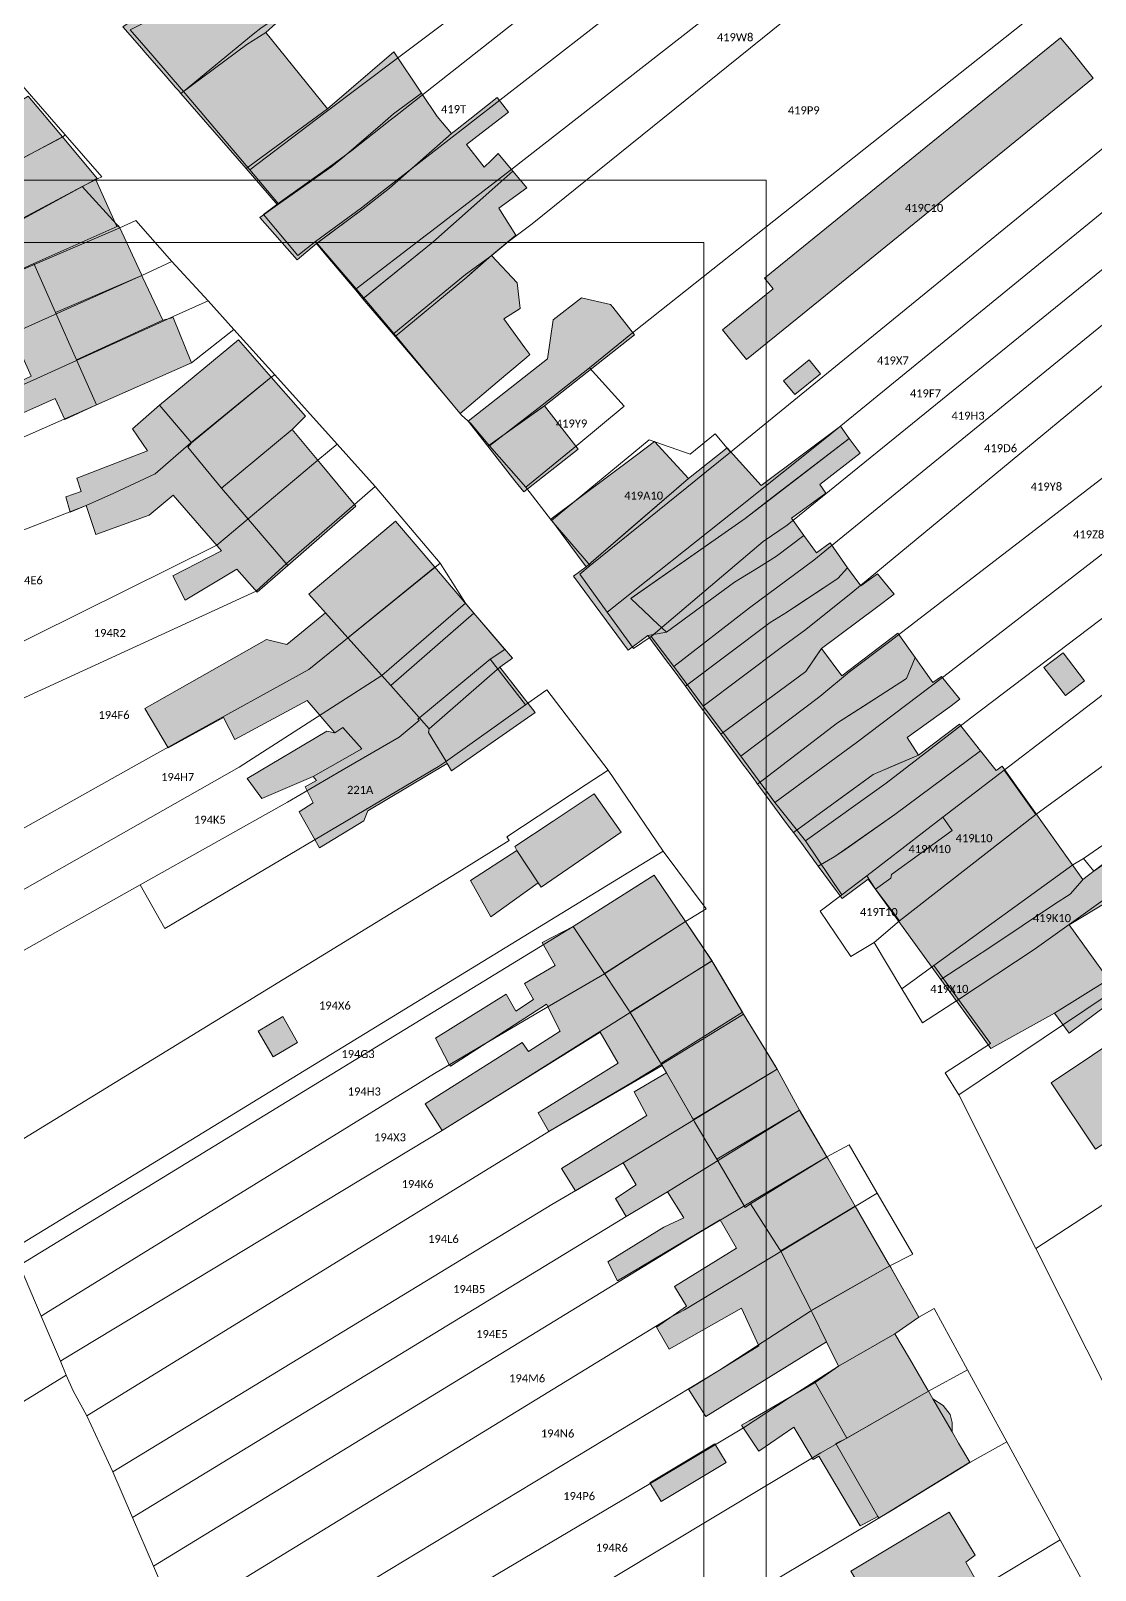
# Model space of a CAD drawing. Header units: metres. Extents: x 113120 to 240396, y 120329 to 242116.
# Drawn here: x 120434.9 to 120541.1, y 121321.2 to 121474.9 of the extents above; entities that cross this region are included whole.
import ezdxf

# ---------------------------------------------------------------- set-up
doc = ezdxf.new("R2010")
doc.units = ezdxf.units.M
doc.header["$LTSCALE"] = 3
doc.layers.get('0').update_dxf_attribs({"lineweight": 0})
for name, color, linetype, lineweight in [('Bpn_CaPa', 78, 'Continuous', 0), ('Bpn_ReBu', 4, 'Continuous', 0), ('Bpt_CaNu', 7, 'Continuous', 0), ('Hachure bâtiment', 11, 'Continuous', 0)]:
    doc.layers.add(name, color=color, linetype=linetype, lineweight=lineweight)
doc.styles.add('Legend', font='')
doc.styles.get('Legend').set_extended_font_data('Calibri')

msp = doc.modelspace()

# ---------------------------------------------------------------- hatches: boundary and pattern name
at = {"layer": 'Hachure bâtiment'}
h = msp.add_hatch(color=256, dxfattribs=at)
h.dxf.hatch_style = 1
h.paths.add_polyline_path([(120449.6, 121468.88), (120449.31, 121469.21), (120448.39, 121470.28), (120446.49, 121472.46), (120445.72, 121473.34), (120444.07, 121475.24), (120451.82, 121480.48), (120453.41, 121481.57), (120456.93, 121483.96), (120458.49, 121484.6), (120459.32, 121484.94), (120461.49, 121486.55), (120462.45, 121485.04), (120458.43, 121482.23), (120462.04, 121478.06), (120458.34, 121474.68), (120456.42, 121473.5), (120449.84, 121468.61)])
h = msp.add_hatch(color=256, dxfattribs=at)
h.dxf.hatch_style = 1
h.paths.add_polyline_path([(120449.84, 121468.61), (120456.42, 121473.5), (120458.34, 121474.68), (120464.48, 121467.05), (120456.37, 121461.1)])
h = msp.add_hatch(color=256, dxfattribs=at)
h.dxf.hatch_style = 1
h.paths.add_polyline_path([(120511.34, 121446.14), (120506.3, 121442.05), (120503.91, 121445), (120508.95, 121449.09), (120508.08, 121450.16), (120537.63, 121474.16), (120538.51, 121473.08), (120540.89, 121470.14)])
h = msp.add_hatch(color=256, dxfattribs=at)
h.dxf.hatch_style = 1
h.paths.add_polyline_path([(120459.5, 121457.5), (120456.37, 121461.1), (120464.48, 121467.05), (120471.09, 121472.74), (120473.87, 121468.63), (120471.06, 121466.55), (120470, 121465.64), (120466.18, 121462.33), (120464.91, 121461.31)])
h = msp.add_hatch(color=256, dxfattribs=at)
h.dxf.hatch_style = 1
h.paths.add_polyline_path([(120438.03, 121464.26), (120428.37, 121459.08), (120428.26, 121459.27), (120426.14, 121463), (120426.38, 121463.16), (120434.62, 121468.32)])
h = msp.add_hatch(color=256, dxfattribs=at)
h.dxf.hatch_style = 1
h.paths.add_polyline_path([(120476.85, 121464.59), (120470.66, 121459.15), (120468.05, 121457.09), (120463.62, 121453.79), (120463.37, 121453.61), (120461.44, 121452.01), (120457.72, 121456.23), (120459.5, 121457.5), (120464.91, 121461.31), (120466.18, 121462.33), (120470.24, 121465.84), (120471.06, 121466.55), (120473.87, 121468.63), (120475.44, 121466.31)])
h = msp.add_hatch(color=256, dxfattribs=at)
h.dxf.hatch_style = 1
h.paths.add_polyline_path([(120481.42, 121468.18), (120482.55, 121466.72), (120479.83, 121464.65), (120478.35, 121463.52), (120480.13, 121461.25), (120480.82, 121461.92), (120481.51, 121462.61), (120482.98, 121460.84), (120481.49, 121459.51), (120474.99, 121453.75), (120468.02, 121448.12), (120467.47, 121448.78), (120464.14, 121452.7), (120463.37, 121453.61), (120468.05, 121457.09), (120470.66, 121459.15), (120475.44, 121463.35), (120476.85, 121464.59), (120477.26, 121464.91), (120478.68, 121466.03)])
h = msp.add_hatch(color=256, dxfattribs=at)
h.dxf.hatch_style = 1
h.paths.add_polyline_path([(120441.5, 121460.12), (120441.34, 121460.03), (120441.14, 121459.92), (120431.97, 121454.93), (120428.49, 121458.93), (120428.37, 121459.08), (120438.03, 121464.26)])
h = msp.add_hatch(color=256, dxfattribs=at)
h.dxf.hatch_style = 1
h.paths.add_polyline_path([(120481.58, 121457.16), (120483.29, 121454.46), (120480.86, 121452.43), (120480.59, 121452.19), (120478.39, 121450.28), (120471.23, 121444.33), (120468.42, 121447.65), (120468.02, 121448.12), (120468.03, 121448.13), (120474.99, 121453.75), (120480.59, 121458.72), (120482.98, 121460.84), (120484.36, 121459.17)])
h = msp.add_hatch(color=256, dxfattribs=at)
h.dxf.hatch_style = 1
h.paths.add_polyline_path([(120441.52, 121459.63), (120443.46, 121455.31), (120443.25, 121455.22), (120435.17, 121451.63), (120431.98, 121450.16), (120430.17, 121454.17), (120431.97, 121454.93), (120441.14, 121459.92), (120441.34, 121460.03)])
h = msp.add_hatch(color=256, dxfattribs=at)
h.dxf.hatch_style = 1
h.paths.add_polyline_path([(120443.76, 121455.19), (120445.89, 121450.6), (120445.97, 121450.42), (120437.33, 121446.75), (120435.17, 121451.63), (120443.25, 121455.22), (120443.46, 121455.31), (120443.66, 121455.4)])
h = msp.add_hatch(color=256, dxfattribs=at)
h.dxf.hatch_style = 1
h.paths.add_polyline_path([(120437.33, 121446.75), (120439.43, 121442.02), (120441.42, 121437.53), (120438.27, 121436.05), (120437.3, 121438.15), (120431.95, 121435.77), (120431.47, 121437.15), (120429.42, 121436.35), (120429.02, 121437.36), (120433.79, 121439.57), (120433.7, 121439.83), (120434.9, 121440.37), (120433.95, 121442.55), (120429.15, 121440.32), (120428.15, 121442.6), (120431.33, 121444.14), (120432.94, 121444.92), (120432.05, 121446.8), (120433.19, 121447.43), (120431.98, 121450.16), (120435.17, 121451.63)])
h = msp.add_hatch(color=256, dxfattribs=at)
h.dxf.hatch_style = 1
h.paths.add_polyline_path([(120484.3, 121442.23), (120482.29, 121440.53), (120477.72, 121436.67), (120476.02, 121438.68), (120474.03, 121441.04), (120471.23, 121444.33), (120478.39, 121450.28), (120478.8, 121450.63), (120480.86, 121452.43), (120483.42, 121449.69), (120483.72, 121447.15), (120482.08, 121446.11), (120484.18, 121443.2), (120484.66, 121442.54)])
h = msp.add_hatch(color=256, dxfattribs=at)
h.dxf.hatch_style = 1
h.paths.add_polyline_path([(120446.07, 121450.21), (120448.04, 121445.97), (120439.43, 121442.02), (120437.33, 121446.75), (120445.97, 121450.42)])
h = msp.add_hatch(color=256, dxfattribs=at)
h.dxf.hatch_style = 1
h.paths.add_polyline_path([(120495.12, 121444.51), (120486.12, 121437.43), (120485.7, 121437.13), (120480.48, 121433.4), (120478.53, 121435.88), (120486.44, 121442.12), (120487.01, 121446.01), (120489.82, 121448.22), (120492.73, 121447.55), (120492.95, 121447.27)])
h = msp.add_hatch(color=256, dxfattribs=at)
h.dxf.hatch_style = 1
h.paths.add_polyline_path([(120450.92, 121441.72), (120441.42, 121437.53), (120439.43, 121442.02), (120448.04, 121445.97), (120449.07, 121446.23)])
h = msp.add_hatch(color=256, dxfattribs=at)
h.dxf.hatch_style = 1
h.paths.add_polyline_path([(120458.87, 121440.28), (120450.92, 121433.72), (120447.72, 121437.48), (120455.59, 121444)])
h = msp.add_hatch(color=256, dxfattribs=at)
h.dxf.hatch_style = 1
h.paths.add_polyline_path([(120513.67, 121440.62), (120511.1, 121438.57), (120509.99, 121439.92), (120512.54, 121442)])
h = msp.add_hatch(color=256, dxfattribs=at)
h.dxf.hatch_style = 1
h.paths.add_polyline_path([(120462.29, 121436.4), (120460.97, 121435.08), (120453.92, 121429.22), (120450.54, 121433.3), (120450.92, 121433.72), (120458.87, 121440.28)])
h = msp.add_hatch(color=256, dxfattribs=at)
h.dxf.hatch_style = 1
h.paths.add_polyline_path([(120450.92, 121433.72), (120450.54, 121433.3), (120453.92, 121429.22), (120456.8, 121425.86), (120460.53, 121421.48), (120457.47, 121418.83), (120455.42, 121421.12), (120450.29, 121418.02), (120449.04, 121420.47), (120453.92, 121422.97), (120449.09, 121428.52), (120446.69, 121426.5), (120441.37, 121424.6), (120440.4, 121427.47), (120438.8, 121426.83), (120438.37, 121428.33), (120439.89, 121428.87), (120439.47, 121430.22), (120446.52, 121432.92), (120445.04, 121435.12), (120447.72, 121437.48)])
h = msp.add_hatch(color=256, dxfattribs=at)
h.dxf.hatch_style = 1
h.paths.add_polyline_path([(120489.51, 121433.11), (120484.06, 121428.83), (120483.19, 121429.94), (120480.48, 121433.4), (120486.12, 121437.43)])
h = msp.add_hatch(color=256, dxfattribs=at)
h.dxf.hatch_style = 1
h.paths.add_polyline_path([(120463.78, 121431.68), (120467.3, 121427.42), (120460.53, 121421.48), (120456.8, 121425.86), (120453.92, 121429.22), (120460.97, 121435.08)])
h = msp.add_hatch(color=256, dxfattribs=at)
h.dxf.hatch_style = 1
h.paths.add_polyline_path([(120489.04, 121420.44), (120490.28, 121421.36), (120494.52, 121425.01), (120500.49, 121430.16), (120504.37, 121433.23), (120507.76, 121429.49), (120515.66, 121435.38), (120516.55, 121434.16), (120508.87, 121428.27), (120506.16, 121426.19), (120504.15, 121424.8), (120494.8, 121418.23), (120494.74, 121418.19), (120496.67, 121416.38), (120496.78, 121416.27), (120496.96, 121416.11), (120498.3, 121414.85), (120496.46, 121414.5), (120494.5, 121413.05)])
h = msp.add_hatch(color=256, dxfattribs=at)
h.dxf.hatch_style = 1
h.paths.add_polyline_path([(120497.1, 121433.85), (120500.49, 121430.16), (120490.28, 121421.36), (120487.81, 121424.71), (120486.77, 121426.1), (120495.32, 121432.51)])
h = msp.add_hatch(color=256, dxfattribs=at)
h.dxf.hatch_style = 1
h.paths.add_polyline_path([(120512.03, 121424.47), (120509.3, 121422.41), (120507.49, 121421.29), (120505.11, 121419.82), (120498.3, 121414.85), (120496.96, 121416.11), (120496.78, 121416.27), (120496.67, 121416.38), (120494.74, 121418.19), (120504.15, 121424.8), (120506.16, 121426.19), (120509.15, 121428.49), (120512.49, 121431.05), (120516.55, 121434.16), (120517.62, 121432.69), (120513.6, 121429.56), (120514.22, 121428.71), (120510.79, 121426.2)])
h = msp.add_hatch(color=256, dxfattribs=at)
h.dxf.hatch_style = 1
h.paths.add_polyline_path([(120475.18, 121421.33), (120466.51, 121414.28), (120464.29, 121416.77), (120462.62, 121418.63), (120471.27, 121425.92)])
h = msp.add_hatch(color=256, dxfattribs=at)
h.dxf.hatch_style = 1
h.paths.add_polyline_path([(120510.38, 121416.88), (120508.64, 121415.8), (120500.19, 121409.44), (120498.77, 121411.37), (120498.41, 121411.85), (120496.91, 121413.88), (120496.46, 121414.5), (120498.3, 121414.85), (120505.11, 121419.82), (120507.49, 121421.29), (120509.3, 121422.41), (120512.03, 121424.47), (120513.28, 121422.74), (120514.65, 121423.74), (120516.38, 121421.27), (120515.41, 121420.19), (120515.2, 121420.05), (120511.09, 121417.33), (120510.92, 121417.22)])
h = msp.add_hatch(color=256, dxfattribs=at)
h.dxf.hatch_style = 1
h.paths.add_polyline_path([(120479.1, 121416.73), (120470.79, 121409.5), (120466.51, 121414.28), (120475.18, 121421.33)])
h = msp.add_hatch(color=256, dxfattribs=at)
h.dxf.hatch_style = 1
h.paths.add_polyline_path([(120500.19, 121409.44), (120508.64, 121415.8), (120510.38, 121416.88), (120510.92, 121417.22), (120515.41, 121420.19), (120516.38, 121421.27), (120517.7, 121419.46), (120519.35, 121420.67), (120521.02, 121418.62), (120519.26, 121417.3), (120513.79, 121413.2), (120513.11, 121412.23), (120512.2, 121410.91), (120503.73, 121404.65), (120501.52, 121407.64)])
h = msp.add_hatch(color=256, dxfattribs=at)
h.dxf.hatch_style = 1
h.paths.add_polyline_path([(120467.92, 121403.2), (120463.04, 121400.43), (120457.92, 121398.24), (120456.47, 121400.25), (120464.42, 121404.95), (120465.2, 121404.8), (120466, 121405.32)], flags=16)
h.paths.add_polyline_path([(120466.51, 121414.28), (120470.79, 121409.5), (120474.63, 121405.2), (120474.55, 121404.81), (120476.28, 121401.99), (120476.44, 121401.73), (120468.52, 121397.02), (120468.12, 121396.02), (120463.7, 121393.33), (120461.67, 121396.92), (120463.04, 121397.82), (120462.27, 121399.4), (120463.39, 121400.03), (120463.04, 121400.43), (120467.92, 121403.2), (120466, 121405.32), (120465.2, 121404.8), (120462.44, 121408.02), (120455.24, 121404.12), (120454.1, 121406.32), (120448.57, 121403.3), (120446.27, 121407.22), (120458.39, 121414.12), (120460.44, 121413.62), (120464.29, 121416.77)])
h = msp.add_hatch(color=256, dxfattribs=at)
h.dxf.hatch_style = 1
h.paths.add_polyline_path([(120482.94, 121412.23), (120481.69, 121411.33), (120474.63, 121405.2), (120470.79, 121409.5), (120479.1, 121416.73)])
h = msp.add_hatch(color=256, dxfattribs=at)
h.dxf.hatch_style = 1
h.paths.add_polyline_path([(120505.3, 121402.52), (120503.73, 121404.65), (120512.2, 121410.91), (120513.79, 121413.2), (120515.8, 121410.48), (120521.4, 121414.73), (120523.12, 121412.3), (120523.12, 121412.3), (120522.26, 121410.2), (120518.03, 121407.49), (120515.37, 121405.78), (120507.4, 121399.67), (120507.27, 121399.86), (120507.01, 121400.21), (120506.56, 121400.82), (120506.35, 121401.1), (120506, 121401.57)])
h = msp.add_hatch(color=256, dxfattribs=at)
h.dxf.hatch_style = 1
h.paths.add_polyline_path([(120507.4, 121399.67), (120515.37, 121405.78), (120519.64, 121408.52), (120522.26, 121410.2), (120523.12, 121412.3), (120523.82, 121411.31), (120524.88, 121409.81), (120525.76, 121410.41), (120527.58, 121408.14), (120526.58, 121407.4), (120522.32, 121404.31), (120523.44, 121402.55), (120518.94, 121400.64), (120518.06, 121400.01), (120510.97, 121394.84), (120510.4, 121395.62), (120508.26, 121398.52), (120508.1, 121398.73)])
h = msp.add_hatch(color=256, dxfattribs=at)
h.dxf.hatch_style = 1
h.paths.add_polyline_path([(120540.02, 121409.98), (120538.12, 121408.52), (120535.97, 121411.32), (120537.89, 121412.78)])
h = msp.add_hatch(color=256, dxfattribs=at)
h.dxf.hatch_style = 1
h.paths.add_polyline_path([(120485.22, 121406.82), (120476.86, 121400.99), (120476.44, 121401.73), (120476.28, 121401.99), (120474.55, 121404.81), (120474.63, 121405.2), (120481.69, 121411.33)])
h = msp.add_hatch(color=256, dxfattribs=at)
h.dxf.hatch_style = 1
h.paths.add_polyline_path([(120513.46, 121391.48), (120511.97, 121393.5), (120511.3, 121394.4), (120510.97, 121394.84), (120518.94, 121400.64), (120521.55, 121401.75), (120523.44, 121402.55), (120527.55, 121405.67), (120529.65, 121402.99), (120521.11, 121396.63), (120515.11, 121392.44)])
h = msp.add_hatch(color=256, dxfattribs=at)
h.dxf.hatch_style = 1
h.paths.add_polyline_path([(120539.86, 121390.14), (120539.78, 121390.05), (120538.58, 121388.7), (120537.04, 121387.68), (120530.56, 121383.37), (120525.7, 121380.17), (120518.45, 121390.18), (120515.84, 121388.25), (120515.15, 121389.18), (120513.46, 121391.48), (120515.11, 121392.44), (120516.24, 121393.23), (120521.11, 121396.63), (120529.65, 121402.99), (120531.19, 121401.02), (120531.79, 121401.46), (120532.46, 121400.52)])
h = msp.add_hatch(color=256, dxfattribs=at)
h.dxf.hatch_style = 1
h.paths.add_polyline_path([(120493.79, 121394.88), (120485.8, 121389.38), (120485.5, 121389.83), (120483.37, 121393.05), (120483.19, 121393.44), (120487, 121395.98), (120490.89, 121398.58), (120491.1, 121398.72)])
h = msp.add_hatch(color=256, dxfattribs=at)
h.dxf.hatch_style = 1
h.paths.add_polyline_path([(120485.5, 121389.83), (120480.77, 121386.42), (120478.75, 121390.07), (120483.37, 121393.05)])
h = msp.add_hatch(color=256, dxfattribs=at)
h.dxf.hatch_style = 1
h.paths.add_polyline_path([(120542.43, 121380.17), (120537.03, 121376.8), (120530.69, 121373.28), (120529.85, 121374.45), (120527.21, 121378.09), (120525.7, 121380.17), (120530.56, 121383.37), (120537.04, 121387.68), (120538.58, 121388.7), (120539.78, 121390.05), (120539.86, 121390.14), (120543.53, 121392.96), (120545.74, 121390.48), (120542.24, 121387.9), (120538.5, 121385.64)])
h = msp.add_hatch(color=256, dxfattribs=at)
h.dxf.hatch_style = 1
h.paths.add_polyline_path([(120500.22, 121385.95), (120492.11, 121380.76), (120488.99, 121385.48), (120496.82, 121390.42), (120497.09, 121390.58)])
h = msp.add_hatch(color=256, dxfattribs=at)
h.dxf.hatch_style = 1
h.paths.add_polyline_path([(120492.11, 121380.76), (120494.57, 121377.04), (120494.65, 121376.91), (120494.77, 121376.72), (120497.68, 121371.93), (120497.76, 121371.79), (120497.88, 121371.59), (120486.57, 121365), (120485.52, 121366.88), (120486.37, 121367.41), (120493.5, 121371.82), (120491.69, 121374.92), (120475.92, 121365.12), (120474.24, 121367.77), (120483.9, 121373.88), (120484.54, 121372.98), (120487.69, 121375.02), (120486.34, 121377.7), (120476.74, 121371.52), (120476.64, 121371.7), (120475.27, 121374.32), (120482.32, 121378.7), (120483.29, 121377), (120485.04, 121378.18), (120484.14, 121379.77), (120487.2, 121381.57), (120485.92, 121383.88), (120488.99, 121385.48)])
h = msp.add_hatch(color=256, dxfattribs=at)
h.dxf.hatch_style = 1
h.paths.add_polyline_path([(120502.77, 121382.17), (120502.87, 121382.03), (120494.65, 121376.91), (120494.57, 121377.04), (120492.11, 121380.76), (120500.22, 121385.95)])
h = msp.add_hatch(color=256, dxfattribs=at)
h.dxf.hatch_style = 1
h.paths.add_polyline_path([(120502.98, 121381.83), (120505.79, 121377.08), (120505.88, 121376.92), (120497.76, 121371.79), (120497.68, 121371.93), (120494.77, 121376.72), (120494.65, 121376.91), (120502.87, 121382.03)])
h = msp.add_hatch(color=256, dxfattribs=at)
h.dxf.hatch_style = 1
h.paths.add_polyline_path([(120542.43, 121380.17), (120543.56, 121378.59), (120538.48, 121374.83), (120537.03, 121376.8)], flags=17)
h = msp.add_hatch(color=256, dxfattribs=at)
h.dxf.hatch_style = 1
h.paths.add_polyline_path([(120549.09, 121378.13), (120553.52, 121371.53), (120541.11, 121363.24), (120536.69, 121369.85), (120549.07, 121378.15)])
h = msp.add_hatch(color=256, dxfattribs=at)
h.dxf.hatch_style = 1
h.paths.add_polyline_path([(120461.5, 121373.9), (120459.07, 121372.47), (120457.57, 121375.02), (120460.02, 121376.47)])
h = msp.add_hatch(color=256, dxfattribs=at)
h.dxf.hatch_style = 1
h.paths.add_polyline_path([(120506, 121376.72), (120509.22, 121371.47), (120509.34, 121371.24), (120501, 121366.19), (120500.91, 121366.33), (120498.3, 121370.85), (120497.88, 121371.59), (120497.76, 121371.79), (120505.88, 121376.92)])
h = msp.add_hatch(color=256, dxfattribs=at)
h.dxf.hatch_style = 1
h.paths.add_polyline_path([(120500.91, 121366.33), (120501, 121366.19), (120501.12, 121365.98), (120503.33, 121362.23), (120506.17, 121357.43), (120506.7, 121357.8), (120509.59, 121353.28), (120509.71, 121353.09), (120509.8, 121352.92), (120512.69, 121347.27), (120512.76, 121347.14), (120512.86, 121346.94), (120514.29, 121344), (120505.3, 121338.47), (120502.24, 121336.58), (120500.5, 121339.3), (120500.89, 121339.54), (120507.54, 121343.62), (120505.79, 121347.37), (120498.57, 121343.3), (120497.32, 121345.48), (120500.32, 121347.57), (120499.12, 121349.53), (120505.3, 121353.38), (120503.67, 121356.18), (120493.42, 121350.1), (120492.44, 121352), (120498.04, 121355.47), (120500.04, 121356.38), (120498.42, 121358.98), (120494.27, 121356.53), (120493.22, 121358.32), (120495.27, 121359.68), (120494, 121361.88), (120489.22, 121359.08), (120487.82, 121361.32), (120496.34, 121366.62), (120495.09, 121368.98), (120498.3, 121370.85)])
h = msp.add_hatch(color=256, dxfattribs=at)
h.dxf.hatch_style = 1
h.paths.add_polyline_path([(120511.57, 121367.14), (120503.33, 121362.23), (120501.12, 121365.98), (120501, 121366.19), (120509.34, 121371.24)])
h = msp.add_hatch(color=256, dxfattribs=at)
h.dxf.hatch_style = 1
h.paths.add_polyline_path([(120511.69, 121366.93), (120514.22, 121362.63), (120514.32, 121362.47), (120506.7, 121357.8), (120506.17, 121357.43), (120503.33, 121362.23), (120511.57, 121367.14)])
h = msp.add_hatch(color=256, dxfattribs=at)
h.dxf.hatch_style = 1
h.paths.add_polyline_path([(120514.43, 121362.27), (120517.15, 121357.55), (120509.71, 121353.09), (120509.59, 121353.28), (120506.7, 121357.8), (120514.32, 121362.47)])
h = msp.add_hatch(color=256, dxfattribs=at)
h.dxf.hatch_style = 1
h.paths.add_polyline_path([(120520.47, 121351.81), (120520.58, 121351.61), (120512.76, 121347.14), (120512.69, 121347.27), (120509.8, 121352.92), (120509.71, 121353.09), (120517.15, 121357.55)])
h = msp.add_hatch(color=256, dxfattribs=at)
h.dxf.hatch_style = 1
h.paths.add_polyline_path([(120520.69, 121351.43), (120523.49, 121346.47), (120521.1, 121344.83), (120515.47, 121341.58), (120514.29, 121344), (120512.86, 121346.94), (120512.76, 121347.14), (120520.58, 121351.61)])
h = msp.add_hatch(color=256, dxfattribs=at)
h.dxf.hatch_style = 1
h.paths.add_polyline_path([(120522.55, 121342.35), (120524.29, 121339.37), (120524.44, 121339.1), (120516.29, 121334.4), (120513.13, 121339.97), (120515.47, 121341.58), (120521.1, 121344.83)])
h = msp.add_hatch(color=256, dxfattribs=at)
h.dxf.hatch_style = 1
h.paths.add_polyline_path([(120516.29, 121334.4), (120515.22, 121333.88), (120519.41, 121326.59), (120517.97, 121325.82), (120517.64, 121325.64), (120513.5, 121332.6), (120512.94, 121332.27), (120511, 121335.5), (120507.52, 121333.1), (120505.98, 121335.41), (120505.79, 121335.7), (120506.55, 121336.14), (120513.13, 121339.97)])
h = msp.add_hatch(color=256, dxfattribs=at)
h.dxf.hatch_style = 1
h.paths.add_polyline_path([(120524.89, 121338.33), (120526.82, 121335.02), (120527.46, 121333.91), (120528.57, 121332.01), (120519.5, 121326.42), (120519.41, 121326.59), (120515.22, 121333.88), (120516.29, 121334.4), (120524.44, 121339.1)])
h = msp.add_hatch(color=256, dxfattribs=at)
h.dxf.hatch_style = 1
h.paths.add_polyline_path([(120525.92, 121337.67), (120526.6, 121336.77), (120526.8, 121335.97), (120526.82, 121335.02), (120524.89, 121338.33)], flags=17)
h = msp.add_hatch(color=256, dxfattribs=at)
h.dxf.hatch_style = 1
h.paths.add_polyline_path([(120504.27, 121331.98), (120497.77, 121328.07), (120496.64, 121329.93), (120503.14, 121333.83)])
h = msp.add_hatch(color=256, dxfattribs=at)
h.dxf.hatch_style = 1
h.paths.add_polyline_path([(120529.59, 121319.52), (120520.87, 121314.26), (120520.71, 121314.52), (120516.69, 121321.13), (120526.5, 121327.03), (120529.12, 121322.72), (120528.19, 121322.03)])

# ---------------------------------------------------------------- linework, layer by layer
at = {"flags": 128}
for points in [[(119983.27, 120717.46), (120508.27, 120717.46), (120508.27, 121459.96), (119983.27, 121459.96)], [(119989.52, 120723.71), (120502.02, 120723.71), (120502.02, 121453.71), (119989.52, 121453.71)]]:
    msp.add_lwpolyline(points, close=True, dxfattribs=at)
at = {"layer": 'Bpn_CaPa'}
for points in [[(120503.04, 121510.86), (120505.19, 121508.13), (120465.81, 121480.67), (120463.65, 121479.06), (120457.82, 121475.12), (120457.08, 121474.51), (120450.13, 121468.8), (120447.04, 121472.35), (120444.78, 121474.94), (120452.81, 121479.05), (120454.41, 121480.01), (120457.46, 121482.06), (120462.29, 121485.3), (120501.63, 121512.65), (120503.04, 121510.86)], [(120515.71, 121495.57), (120532.32, 121508.87), (120536.57, 121502.95), (120482.74, 121460.93), (120474.89, 121454.89), (120474.35, 121454.48), (120467.34, 121449.09), (120463.29, 121453.83), (120467.89, 121457.17), (120470.36, 121459.16), (120493, 121476.72), (120508.82, 121489.95), (120515.71, 121495.57)], [(120507.86, 121504.83), (120515.71, 121495.57), (120508.82, 121489.95), (120503.57, 121496.2), (120471.47, 121472.12), (120464.22, 121466.68), (120456.72, 121460.99), (120450.13, 121468.8), (120457.08, 121474.51), (120457.82, 121475.12), (120463.65, 121479.06), (120465.81, 121480.67), (120505.19, 121508.13), (120505.81, 121507.36), (120507.86, 121504.83)], [(120467.34, 121449.09), (120474.35, 121454.48), (120474.89, 121454.89), (120482.74, 121460.93), (120536.57, 121502.95), (120539.44, 121499.6), (120484.9, 121455.6), (120482.51, 121453.79), (120480.93, 121452.47), (120478.24, 121450.52), (120471.11, 121444.64), (120467.34, 121449.09)], [(120548.94, 121487.55), (120494.91, 121444.71), (120490.63, 121441.21), (120485.91, 121437.5), (120480.65, 121433.44), (120478.77, 121435.66), (120477.87, 121436.48), (120471.11, 121444.64), (120478.24, 121450.52), (120480.93, 121452.47), (120482.51, 121453.79), (120484.9, 121455.6), (120539.44, 121499.6), (120544.94, 121492.3), (120548.94, 121487.55)], [(120508.82, 121489.95), (120493, 121476.72), (120489.6, 121480.82), (120471.12, 121466.22), (120470.75, 121465.93), (120466.91, 121462.9), (120464.64, 121461.23), (120459.55, 121457.63), (120456.72, 121460.99), (120464.22, 121466.68), (120471.47, 121472.12), (120503.57, 121496.2), (120508.82, 121489.95)], [(120558, 121475.96), (120545.72, 121466.27), (120504.71, 121432.8), (120503.17, 121434.62), (120500.68, 121432.61), (120496.59, 121434.02), (120486.84, 121425.99), (120484.29, 121429.32), (120489.37, 121433.48), (120494.1, 121437.4), (120490.63, 121441.21), (120494.91, 121444.71), (120548.94, 121487.55), (120558, 121475.96)], [(120463.29, 121453.83), (120461.51, 121452.44), (120458.09, 121456.51), (120459.55, 121457.63), (120464.64, 121461.23), (120466.91, 121462.9), (120470.75, 121465.93), (120471.12, 121466.22), (120489.6, 121480.82), (120493, 121476.72), (120470.36, 121459.16), (120467.89, 121457.17), (120463.29, 121453.83)], [(120356.35, 121425.69), (120352.4, 121431.83), (120400.99, 121455.9), (120408.69, 121459.83), (120414.45, 121462.72), (120419.38, 121464.59), (120423.29, 121466.05), (120431.55, 121471.7), (120431.83, 121471.92), (120438.32, 121464.47), (120438.04, 121464.25), (120424.67, 121457.22), (120356.35, 121425.69)], [(120492.4, 121416.83), (120489.67, 121420.63), (120490.7, 121421.5), (120500.33, 121429.27), (120502.3, 121430.86), (120504.71, 121432.8), (120545.72, 121466.27), (120549.89, 121463.33), (120514.43, 121434.41), (120505.2, 121427.03), (120492.4, 121416.83)], [(120440.01, 121459.31), (120428.57, 121453.22), (120426.95, 121452.55), (120383.26, 121434.18), (120382.69, 121435.07), (120357.56, 121424.06), (120356.35, 121425.69), (120424.67, 121457.22), (120438.04, 121464.25), (120438.32, 121464.47), (120441.95, 121460.29), (120441.53, 121460.07), (120440.01, 121459.31)], [(120492.4, 121416.83), (120505.2, 121427.03), (120514.43, 121434.41), (120549.89, 121463.33), (120553.69, 121460.67), (120510.34, 121425.53), (120507.94, 121423.9), (120496.77, 121414.42), (120495.02, 121413.2), (120492.4, 121416.83)], [(120496.77, 121414.42), (120507.94, 121423.9), (120510.34, 121425.53), (120553.69, 121460.67), (120557.3, 121458.12), (120514.12, 121422.92), (120513, 121422.03), (120506.59, 121417.27), (120499.03, 121411.4), (120496.77, 121414.42)], [(120383.26, 121434.18), (120426.95, 121452.55), (120428.57, 121453.22), (120440.01, 121459.31), (120443.75, 121455.18), (120430.38, 121449.46), (120429.17, 121448.97), (120385.66, 121430.4), (120385.07, 121431.33), (120383.26, 121434.18)], [(120561.14, 121455.43), (120516.92, 121418.86), (120512.21, 121415.1), (120509.74, 121413.3), (120501.98, 121407.47), (120499.03, 121411.4), (120506.59, 121417.27), (120513, 121422.03), (120514.12, 121422.92), (120557.3, 121458.12), (120561.14, 121455.43)], [(120388.22, 121425.71), (120385.66, 121430.4), (120429.17, 121448.97), (120430.38, 121449.46), (120443.75, 121455.18), (120445.37, 121455.92), (120448.96, 121451.83), (120445.97, 121450.42), (120428.2, 121442.48), (120425.86, 121441.52), (120388.22, 121425.71)], [(120568.22, 121450.52), (120520.45, 121413.8), (120516.56, 121410.87), (120513.6, 121408.42), (120505.72, 121402.48), (120501.98, 121407.47), (120509.74, 121413.3), (120512.21, 121415.1), (120516.92, 121418.86), (120561.14, 121455.43), (120568.22, 121450.52)], [(120390.8, 121421.13), (120388.22, 121425.71), (120425.86, 121441.52), (120428.2, 121442.48), (120445.97, 121450.42), (120448.96, 121451.83), (120452.56, 121447.92), (120449.09, 121446.35), (120448.09, 121445.89), (120435.1, 121439.99), (120426.54, 121436.2), (120390.8, 121421.13)], [(120568.22, 121450.52), (120573.3, 121447), (120526, 121410.42), (120517.22, 121403.78), (120509.13, 121397.85), (120505.72, 121402.48), (120513.6, 121408.42), (120516.56, 121410.87), (120520.45, 121413.8), (120568.22, 121450.52)], [(120393.28, 121416.71), (120390.8, 121421.13), (120426.54, 121436.2), (120435.1, 121439.99), (120448.09, 121445.89), (120449.09, 121446.35), (120452.56, 121447.92), (120455.14, 121445.05), (120450.92, 121441.72), (120434.52, 121434.47), (120393.28, 121416.71)], [(120512.17, 121394.02), (120509.13, 121397.85), (120517.22, 121403.78), (120526, 121410.42), (120573.3, 121447), (120578.06, 121443.72), (120528.64, 121406.27), (120520.22, 121399.78), (120512.17, 121394.02)], [(120396.8, 121410.44), (120393.28, 121416.71), (120434.52, 121434.47), (120450.92, 121441.72), (120455.14, 121445.05), (120459.22, 121440.52), (120458.85, 121440.3), (120450.89, 121433.75), (120447.28, 121430.63), (120443.17, 121428.7), (120440.4, 121427.47), (120396.8, 121410.44)], [(120525.88, 121396.36), (120518.3, 121390.53), (120515.82, 121388.62), (120512.17, 121394.02), (120520.22, 121399.78), (120528.64, 121406.27), (120578.06, 121443.72), (120583.26, 121440.26), (120546.86, 121412.43), (120531.99, 121401.06), (120531.58, 121400.75), (120525.88, 121396.36)], [(120484.29, 121429.32), (120480.65, 121433.44), (120485.91, 121437.5), (120490.63, 121441.21), (120494.1, 121437.4), (120489.37, 121433.48), (120484.29, 121429.32)], [(120403.4, 121398.71), (120396.8, 121410.44), (120440.4, 121427.47), (120443.17, 121428.7), (120447.28, 121430.63), (120450.89, 121433.75), (120458.85, 121440.3), (120459.22, 121440.52), (120465.44, 121433.6), (120463.51, 121432.01), (120456.57, 121426.14), (120453.45, 121423.51), (120403.4, 121398.71)], [(120535.16, 121396.64), (120550.42, 121407.76), (120546.86, 121412.43), (120583.26, 121440.26), (120596.67, 121431.33), (120539.93, 121392.25), (120538.86, 121391.61), (120524.99, 121381.57), (120521.8, 121379.26), (120519.02, 121383.88), (120521.57, 121386.03), (120535.16, 121396.64)], [(120504.71, 121432.8), (120502.3, 121430.86), (120500.33, 121429.27), (120490.7, 121421.5), (120486.84, 121425.99), (120496.59, 121434.02), (120500.68, 121432.61), (120503.17, 121434.62), (120504.71, 121432.8)], [(120405.43, 121395.09), (120403.4, 121398.71), (120453.45, 121423.51), (120456.57, 121426.14), (120463.51, 121432.01), (120465.44, 121433.6), (120469.25, 121429.36), (120467.17, 121427.58), (120460.4, 121421.68), (120457.37, 121418.93), (120405.43, 121395.09)], [(120539.93, 121392.25), (120596.67, 121431.33), (120599.52, 121429.43), (120546.3, 121391.26), (120544.67, 121393.61), (120540.96, 121391), (120539.93, 121392.25)], [(120412.5, 121383.14), (120412.23, 121382.99), (120411.33, 121384.52), (120409.3, 121388.2), (120405.43, 121395.09), (120457.37, 121418.93), (120460.4, 121421.68), (120467.17, 121427.58), (120469.25, 121429.36), (120475.72, 121421.72), (120475.19, 121421.3), (120462.62, 121411.1), (120450.68, 121404.51), (120445.73, 121401.78), (120412.5, 121383.14)], [(120608.96, 121421.8), (120570.65, 121397.55), (120540.06, 121377.11), (120527.48, 121368.66), (120526.12, 121370.87), (120530.64, 121373.78), (120527.45, 121378.17), (120534.99, 121383.18), (120546.3, 121391.26), (120599.52, 121429.43), (120608.96, 121421.8)], [(120478.24, 121417.74), (120469.9, 121410.5), (120455.67, 121401.37), (120418.77, 121380.45), (120414.88, 121378.24), (120412.23, 121382.99), (120412.5, 121383.14), (120445.73, 121401.78), (120450.68, 121404.51), (120462.62, 121411.1), (120475.19, 121421.3), (120475.72, 121421.72), (120478.24, 121417.74)], [(120479.1, 121416.73), (120482.17, 121413.12), (120480.72, 121412.15), (120473.51, 121406.15), (120473.63, 121406.02), (120471.65, 121404.37), (120465.95, 121401.05), (120460.48, 121397.87), (120445.79, 121389.61), (120417.46, 121373.68), (120415.75, 121376.7), (120414.88, 121378.24), (120418.77, 121380.45), (120455.67, 121401.37), (120469.9, 121410.5), (120478.24, 121417.74), (120479.1, 121416.73)], [(120484.25, 121407.58), (120476.25, 121401.91), (120475.56, 121401.43), (120448.24, 121385.25), (120445.79, 121389.61), (120460.48, 121397.87), (120465.95, 121401.05), (120471.65, 121404.37), (120473.63, 121406.02), (120473.51, 121406.15), (120480.72, 121412.15), (120484.25, 121407.58)], [(120535.16, 121396.64), (120531.99, 121401.06), (120546.86, 121412.43), (120550.42, 121407.76), (120535.16, 121396.64)], [(120433.46, 121353.49), (120433.08, 121353.26), (120429.58, 121361.5), (120477.85, 121391.1), (120482.61, 121394.06), (120482.39, 121394.41), (120490.29, 121399.62), (120492.5, 121401.08), (120497.97, 121392.99), (120433.46, 121353.49)], [(120519.16, 121389.2), (120520.69, 121390.29), (120520.75, 121390.64), (120526.8, 121395.06), (120525.88, 121396.36), (120531.58, 121400.75), (120531.99, 121401.06), (120535.16, 121396.64), (120521.57, 121386.03), (120519.16, 121389.2)], [(120519.16, 121389.2), (120518.3, 121390.53), (120525.88, 121396.36), (120526.8, 121395.06), (120520.75, 121390.64), (120520.69, 121390.29), (120519.16, 121389.2)], [(120527.48, 121368.66), (120540.06, 121377.11), (120570.65, 121397.55), (120581.18, 121383.35), (120535.18, 121353.32), (120527.48, 121368.66)], [(120546.3, 121391.26), (120534.99, 121383.18), (120527.45, 121378.17), (120524.99, 121381.57), (120538.86, 121391.61), (120539.93, 121392.25), (120540.96, 121391), (120544.67, 121393.61), (120546.3, 121391.26)], [(120497.97, 121392.99), (120502.28, 121387.23), (120500.22, 121385.95), (120497.09, 121390.58), (120488.99, 121385.47), (120434.14, 121351.9), (120433.76, 121351.67), (120433.08, 121353.26), (120433.46, 121353.49), (120497.97, 121392.99)], [(120436.38, 121346.87), (120435.92, 121346.59), (120433.76, 121351.67), (120434.14, 121351.9), (120488.99, 121385.47), (120497.09, 121390.58), (120500.22, 121385.95), (120492.11, 121380.75), (120488.87, 121378.86), (120485.83, 121377.08), (120475.16, 121370.79), (120473.5, 121369.76), (120436.38, 121346.87)], [(120521.57, 121386.03), (120519.02, 121383.88), (120516.71, 121382.47), (120513.66, 121387), (120515.82, 121388.62), (120518.3, 121390.53), (120519.16, 121389.2), (120521.57, 121386.03)], [(120438.2, 121342.31), (120437.83, 121342.09), (120435.92, 121346.59), (120436.38, 121346.87), (120473.5, 121369.76), (120475.16, 121370.79), (120485.83, 121377.08), (120488.87, 121378.86), (120492.11, 121380.75), (120500.22, 121385.95), (120502.85, 121382.05), (120494.67, 121376.88), (120482.92, 121369.47), (120475.92, 121365.12), (120438.2, 121342.31)], [(120581.18, 121383.35), (120592.32, 121369.4), (120542.78, 121338.2), (120535.18, 121353.32), (120581.18, 121383.35)], [(120486.57, 121365), (120440.47, 121336.64), (120439.1, 121339.12), (120438.42, 121340.7), (120437.83, 121342.09), (120438.2, 121342.31), (120475.92, 121365.12), (120482.92, 121369.47), (120494.67, 121376.88), (120502.85, 121382.05), (120506, 121376.73), (120494.91, 121369.92), (120486.57, 121365)], [(120521.8, 121379.26), (120524.99, 121381.57), (120527.45, 121378.17), (120523.86, 121375.85), (120521.8, 121379.26)], [(120506, 121376.73), (120509.34, 121371.24), (120494, 121361.88), (120486.87, 121357.73), (120443.07, 121331.03), (120440.47, 121336.64), (120486.57, 121365), (120494.91, 121369.92), (120506, 121376.73)], [(120511.58, 121367.14), (120498.42, 121358.98), (120494.27, 121356.53), (120445.01, 121326.5), (120443.07, 121331.03), (120486.87, 121357.73), (120494, 121361.88), (120509.34, 121371.24), (120511.58, 121367.14)], [(120447.13, 121321.62), (120445.01, 121326.5), (120494.27, 121356.53), (120498.42, 121358.98), (120511.58, 121367.14), (120514.32, 121362.47), (120501.19, 121354.71), (120447.13, 121321.62)], [(120449.43, 121316.28), (120447.13, 121321.62), (120501.19, 121354.71), (120514.32, 121362.47), (120516.54, 121363.66), (120519.34, 121358.86), (120517.23, 121357.58), (120509.89, 121353.14), (120504.74, 121350.02), (120500.09, 121347.21), (120498.83, 121346.54), (120449.43, 121316.28)], [(120449.43, 121316.28), (120498.83, 121346.54), (120500.09, 121347.21), (120504.74, 121350.02), (120509.89, 121353.14), (120517.23, 121357.58), (120519.34, 121358.86), (120522.88, 121352.76), (120520.58, 121351.61), (120512.68, 121347.07), (120503.6, 121341.2), (120452.1, 121310.06), (120449.43, 121316.28)], [(120452.1, 121310.06), (120503.6, 121341.2), (120512.68, 121347.07), (120520.58, 121351.61), (120523.49, 121346.47), (120521.1, 121344.83), (120515.47, 121341.58), (120510.54, 121338.42), (120505.99, 121335.42), (120497.66, 121330.43), (120454.38, 121304.81), (120452.1, 121310.06)], [(120456.91, 121298.76), (120454.38, 121304.81), (120497.66, 121330.43), (120505.99, 121335.42), (120510.54, 121338.42), (120515.47, 121341.58), (120521.1, 121344.83), (120523.49, 121346.47), (120525.03, 121347.35), (120528.36, 121341.23), (120524.44, 121339.1), (120516.88, 121334.75), (120513.72, 121332.93), (120456.91, 121298.76)], [(120456.91, 121298.76), (120513.72, 121332.93), (120516.88, 121334.75), (120524.44, 121339.1), (120528.36, 121341.23), (120532.26, 121334.05), (120528.59, 121331.98), (120520.99, 121327.33), (120509.86, 121320.67), (120506.8, 121318.85), (120460.34, 121290.97), (120456.91, 121298.76)], [(120475.02, 121257.17), (120418.32, 121220.17), (120414.66, 121239.86), (120409.51, 121238.37), (120383.29, 121306.69), (120421.77, 121330.43), (120438.42, 121340.7), (120439.1, 121339.12), (120440.47, 121336.64), (120443.07, 121331.03), (120445.01, 121326.5), (120447.13, 121321.62), (120449.43, 121316.28), (120452.1, 121310.06), (120454.38, 121304.81), (120456.91, 121298.76), (120460.34, 121290.97), (120464.6, 121281.09), (120469.48, 121269.8), (120473.27, 121261), (120475.02, 121257.17)], [(120464.6, 121281.09), (120460.34, 121290.97), (120506.8, 121318.85), (120509.86, 121320.67), (120520.99, 121327.33), (120528.59, 121331.98), (120532.26, 121334.05), (120537.58, 121324.27), (120529.63, 121319.46), (120520.88, 121314.25), (120464.6, 121281.09)], [(120543.25, 121313.84), (120541.15, 121312.59), (120533.02, 121307.73), (120528.16, 121304.82), (120524.51, 121302.64), (120510.99, 121294.55), (120469.48, 121269.8), (120464.6, 121281.09), (120520.88, 121314.25), (120529.63, 121319.46), (120537.58, 121324.27), (120543.25, 121313.84)]]:
    msp.add_lwpolyline(points, close=True, dxfattribs=at)
for points in [[(120417.46, 121373.68), (120445.79, 121389.61), (120448.24, 121385.25), (120475.56, 121401.43), (120476.25, 121401.91), (120484.25, 121407.58), (120486.36, 121409.07), (120492.5, 121401.08), (120490.29, 121399.62), (120482.39, 121394.41), (120482.61, 121394.06), (120477.85, 121391.1), (120429.58, 121361.5)], [(120433.76, 121351.67), (120435.92, 121346.59), (120437.83, 121342.09), (120438.42, 121340.7), (120421.77, 121330.43)]]:
    msp.add_lwpolyline(points, dxfattribs=at)
at = {"layer": 'Bpn_ReBu'}
for points in [[(120449.6, 121468.88), (120449.31, 121469.21), (120448.39, 121470.28), (120446.49, 121472.46), (120445.72, 121473.34), (120444.07, 121475.24), (120451.82, 121480.48), (120453.41, 121481.57), (120456.93, 121483.96), (120458.49, 121484.6), (120459.32, 121484.94), (120461.49, 121486.55), (120462.45, 121485.04), (120458.43, 121482.23), (120462.04, 121478.06), (120458.34, 121474.68), (120456.42, 121473.5), (120449.84, 121468.61), (120449.6, 121468.88)], [(120449.84, 121468.61), (120456.42, 121473.5), (120458.34, 121474.68), (120464.48, 121467.05), (120456.37, 121461.1), (120449.84, 121468.61)], [(120511.34, 121446.14), (120506.3, 121442.05), (120503.91, 121445), (120508.95, 121449.09), (120508.08, 121450.16), (120537.63, 121474.16), (120538.51, 121473.08), (120540.89, 121470.14), (120511.34, 121446.14)], [(120459.5, 121457.5), (120456.37, 121461.1), (120464.48, 121467.05), (120471.09, 121472.74), (120473.87, 121468.63), (120471.06, 121466.55), (120470, 121465.64), (120466.18, 121462.33), (120464.91, 121461.31), (120459.5, 121457.5)], [(120438.03, 121464.26), (120428.37, 121459.08), (120428.26, 121459.27), (120426.14, 121463), (120426.38, 121463.16), (120434.62, 121468.32), (120438.03, 121464.26)], [(120476.85, 121464.59), (120470.66, 121459.15), (120468.05, 121457.09), (120463.62, 121453.79), (120463.37, 121453.61), (120461.44, 121452.01), (120457.72, 121456.23), (120459.5, 121457.5), (120464.91, 121461.31), (120466.18, 121462.33), (120470.24, 121465.84), (120471.06, 121466.55), (120473.87, 121468.63), (120475.44, 121466.31), (120476.85, 121464.59)], [(120481.42, 121468.18), (120482.55, 121466.72), (120479.83, 121464.65), (120478.35, 121463.52), (120480.13, 121461.25), (120480.82, 121461.92), (120481.51, 121462.61), (120482.98, 121460.84), (120481.49, 121459.51), (120474.99, 121453.75), (120468.02, 121448.12), (120467.47, 121448.78), (120464.14, 121452.7), (120463.37, 121453.61), (120468.05, 121457.09), (120470.66, 121459.15), (120475.44, 121463.35), (120476.85, 121464.59), (120477.26, 121464.91), (120478.68, 121466.03), (120481.42, 121468.18)], [(120441.5, 121460.12), (120441.34, 121460.03), (120441.14, 121459.92), (120431.97, 121454.93), (120428.49, 121458.93), (120428.37, 121459.08), (120438.03, 121464.26), (120441.5, 121460.12)], [(120481.58, 121457.16), (120483.29, 121454.46), (120480.86, 121452.43), (120480.59, 121452.19), (120478.39, 121450.28), (120471.23, 121444.33), (120468.42, 121447.65), (120468.02, 121448.12), (120468.03, 121448.13), (120474.99, 121453.75), (120480.59, 121458.72), (120482.98, 121460.84), (120484.36, 121459.17), (120481.58, 121457.16)], [(120441.52, 121459.63), (120443.46, 121455.31), (120443.25, 121455.22), (120435.17, 121451.63), (120431.98, 121450.16), (120430.17, 121454.17), (120431.97, 121454.93), (120441.14, 121459.92), (120441.34, 121460.03), (120441.52, 121459.63)], [(120443.76, 121455.19), (120445.89, 121450.6), (120445.97, 121450.42), (120437.33, 121446.75), (120435.17, 121451.63), (120443.25, 121455.22), (120443.46, 121455.31), (120443.66, 121455.4), (120443.76, 121455.19)], [(120437.33, 121446.75), (120439.43, 121442.02), (120441.42, 121437.53), (120438.27, 121436.05), (120437.3, 121438.15), (120431.95, 121435.77), (120431.47, 121437.15), (120429.42, 121436.35), (120429.02, 121437.36), (120433.79, 121439.57), (120433.7, 121439.83), (120434.9, 121440.37), (120433.95, 121442.55), (120429.15, 121440.32), (120428.15, 121442.6), (120431.33, 121444.14), (120432.94, 121444.92), (120432.05, 121446.8), (120433.19, 121447.43), (120431.98, 121450.16), (120435.17, 121451.63), (120437.33, 121446.75)], [(120484.3, 121442.23), (120482.29, 121440.53), (120477.72, 121436.67), (120476.02, 121438.68), (120474.03, 121441.04), (120471.23, 121444.33), (120478.39, 121450.28), (120478.8, 121450.63), (120480.86, 121452.43), (120483.42, 121449.69), (120483.72, 121447.15), (120482.08, 121446.11), (120484.18, 121443.2), (120484.66, 121442.54), (120484.3, 121442.23)], [(120446.07, 121450.21), (120448.04, 121445.97), (120439.43, 121442.02), (120437.33, 121446.75), (120445.97, 121450.42), (120446.07, 121450.21)], [(120495.12, 121444.51), (120486.12, 121437.43), (120485.7, 121437.13), (120480.48, 121433.4), (120478.53, 121435.88), (120486.44, 121442.12), (120487.01, 121446.01), (120489.82, 121448.22), (120492.73, 121447.55), (120492.95, 121447.27), (120495.12, 121444.51)], [(120450.92, 121441.72), (120441.42, 121437.53), (120439.43, 121442.02), (120448.04, 121445.97), (120449.07, 121446.23), (120450.92, 121441.72)], [(120458.87, 121440.28), (120450.92, 121433.72), (120447.72, 121437.48), (120455.59, 121444), (120458.87, 121440.28)], [(120513.67, 121440.62), (120511.1, 121438.57), (120509.99, 121439.92), (120512.54, 121442), (120513.67, 121440.62)], [(120462.29, 121436.4), (120460.97, 121435.08), (120453.92, 121429.22), (120450.54, 121433.3), (120450.92, 121433.72), (120458.87, 121440.28), (120462.29, 121436.4)], [(120450.92, 121433.72), (120450.54, 121433.3), (120453.92, 121429.22), (120456.8, 121425.86), (120460.53, 121421.48), (120457.47, 121418.83), (120455.42, 121421.12), (120450.29, 121418.02), (120449.04, 121420.47), (120453.92, 121422.97), (120449.09, 121428.52), (120446.69, 121426.5), (120441.37, 121424.6), (120440.4, 121427.47), (120438.8, 121426.83), (120438.37, 121428.33), (120439.89, 121428.87), (120439.47, 121430.22), (120446.52, 121432.92), (120445.04, 121435.12), (120447.72, 121437.48), (120450.92, 121433.72)], [(120489.51, 121433.11), (120484.06, 121428.83), (120483.19, 121429.94), (120480.48, 121433.4), (120486.12, 121437.43), (120489.51, 121433.11)], [(120463.78, 121431.68), (120467.3, 121427.42), (120460.53, 121421.48), (120456.8, 121425.86), (120453.92, 121429.22), (120460.97, 121435.08), (120463.78, 121431.68)], [(120489.04, 121420.44), (120490.28, 121421.36), (120494.52, 121425.01), (120500.49, 121430.16), (120504.37, 121433.23), (120507.76, 121429.49), (120515.66, 121435.38), (120516.55, 121434.16), (120508.87, 121428.27), (120506.16, 121426.19), (120504.15, 121424.8), (120494.8, 121418.23), (120494.74, 121418.19), (120496.67, 121416.38), (120496.78, 121416.27), (120496.96, 121416.11), (120498.3, 121414.85), (120496.46, 121414.5), (120494.5, 121413.05), (120489.04, 121420.44)], [(120497.1, 121433.85), (120500.49, 121430.16), (120490.28, 121421.36), (120487.81, 121424.71), (120486.77, 121426.1), (120495.32, 121432.51), (120497.1, 121433.85)], [(120512.03, 121424.47), (120509.3, 121422.41), (120507.49, 121421.29), (120505.11, 121419.82), (120498.3, 121414.85), (120496.96, 121416.11), (120496.78, 121416.27), (120496.67, 121416.38), (120494.74, 121418.19), (120504.15, 121424.8), (120506.16, 121426.19), (120509.15, 121428.49), (120512.49, 121431.05), (120516.55, 121434.16), (120517.62, 121432.69), (120513.6, 121429.56), (120514.22, 121428.71), (120510.79, 121426.2), (120512.03, 121424.47)], [(120475.18, 121421.33), (120466.51, 121414.28), (120464.29, 121416.77), (120462.62, 121418.63), (120471.27, 121425.92), (120475.18, 121421.33)], [(120510.38, 121416.88), (120508.64, 121415.8), (120500.19, 121409.44), (120498.77, 121411.37), (120498.41, 121411.85), (120496.91, 121413.88), (120496.46, 121414.5), (120498.3, 121414.85), (120505.11, 121419.82), (120507.49, 121421.29), (120509.3, 121422.41), (120512.03, 121424.47), (120513.28, 121422.74), (120514.65, 121423.74), (120516.38, 121421.27), (120515.41, 121420.19), (120515.2, 121420.05), (120511.09, 121417.33), (120510.92, 121417.22), (120510.38, 121416.88)], [(120479.1, 121416.73), (120470.79, 121409.5), (120466.51, 121414.28), (120475.18, 121421.33), (120479.1, 121416.73)], [(120500.19, 121409.44), (120508.64, 121415.8), (120510.38, 121416.88), (120510.92, 121417.22), (120515.41, 121420.19), (120516.38, 121421.27), (120517.7, 121419.46), (120519.35, 121420.67), (120521.02, 121418.62), (120519.26, 121417.3), (120513.79, 121413.2), (120513.11, 121412.23), (120512.2, 121410.91), (120503.73, 121404.65), (120501.52, 121407.64), (120500.19, 121409.44)], [(120466.51, 121414.28), (120470.79, 121409.5), (120474.63, 121405.2), (120474.55, 121404.81), (120476.28, 121401.99), (120476.44, 121401.73), (120468.52, 121397.02), (120468.12, 121396.02), (120463.7, 121393.33), (120461.67, 121396.92), (120463.04, 121397.82), (120462.27, 121399.4), (120463.39, 121400.03), (120463.04, 121400.43), (120467.92, 121403.2), (120466, 121405.32), (120465.2, 121404.8), (120462.44, 121408.02), (120455.24, 121404.12), (120454.1, 121406.32), (120448.57, 121403.3), (120446.27, 121407.22), (120458.39, 121414.12), (120460.44, 121413.62), (120464.29, 121416.77), (120466.51, 121414.28)], [(120482.94, 121412.23), (120481.69, 121411.33), (120474.63, 121405.2), (120470.79, 121409.5), (120479.1, 121416.73), (120482.94, 121412.23)], [(120505.3, 121402.52), (120503.73, 121404.65), (120512.2, 121410.91), (120513.79, 121413.2), (120515.8, 121410.48), (120521.4, 121414.73), (120523.12, 121412.3), (120523.12, 121412.3), (120522.26, 121410.2), (120518.03, 121407.49), (120515.37, 121405.78), (120507.4, 121399.67), (120507.27, 121399.86), (120507.01, 121400.21), (120506.56, 121400.82), (120506.35, 121401.1), (120506, 121401.57), (120505.3, 121402.52)], [(120507.4, 121399.67), (120515.37, 121405.78), (120519.64, 121408.52), (120522.26, 121410.2), (120523.12, 121412.3), (120523.82, 121411.31), (120524.88, 121409.81), (120525.76, 121410.41), (120527.58, 121408.14), (120526.58, 121407.4), (120522.32, 121404.31), (120523.44, 121402.55), (120518.94, 121400.64), (120518.06, 121400.01), (120510.97, 121394.84), (120510.4, 121395.62), (120508.26, 121398.52), (120508.1, 121398.73), (120507.4, 121399.67)], [(120540.02, 121409.98), (120538.12, 121408.52), (120535.97, 121411.32), (120537.89, 121412.78), (120540.02, 121409.98)], [(120485.22, 121406.82), (120476.86, 121400.99), (120476.44, 121401.73), (120476.28, 121401.99), (120474.55, 121404.81), (120474.63, 121405.2), (120481.69, 121411.33), (120485.22, 121406.82)], [(120467.92, 121403.2), (120463.04, 121400.43), (120457.92, 121398.24), (120456.47, 121400.25), (120464.42, 121404.95), (120465.2, 121404.8), (120466, 121405.32), (120467.92, 121403.2)], [(120513.46, 121391.48), (120511.97, 121393.5), (120511.3, 121394.4), (120510.97, 121394.84), (120518.94, 121400.64), (120521.55, 121401.75), (120523.44, 121402.55), (120527.55, 121405.67), (120529.65, 121402.99), (120521.11, 121396.63), (120515.11, 121392.44), (120513.46, 121391.48)], [(120539.86, 121390.14), (120539.78, 121390.05), (120538.58, 121388.7), (120537.04, 121387.68), (120530.56, 121383.37), (120525.7, 121380.17), (120518.45, 121390.18), (120515.84, 121388.25), (120515.15, 121389.18), (120513.46, 121391.48), (120515.11, 121392.44), (120516.24, 121393.23), (120521.11, 121396.63), (120529.65, 121402.99), (120531.19, 121401.02), (120531.79, 121401.46), (120532.46, 121400.52), (120539.86, 121390.14)], [(120493.79, 121394.88), (120485.8, 121389.38), (120485.5, 121389.83), (120483.37, 121393.05), (120483.19, 121393.44), (120487, 121395.98), (120490.89, 121398.58), (120491.1, 121398.72), (120493.79, 121394.88)], [(120485.5, 121389.83), (120480.77, 121386.42), (120478.75, 121390.07), (120483.37, 121393.05), (120485.5, 121389.83)], [(120542.43, 121380.17), (120537.03, 121376.8), (120530.69, 121373.28), (120529.85, 121374.45), (120527.21, 121378.09), (120525.7, 121380.17), (120530.56, 121383.37), (120537.04, 121387.68), (120538.58, 121388.7), (120539.78, 121390.05), (120539.86, 121390.14), (120543.53, 121392.96), (120545.74, 121390.48), (120542.24, 121387.9), (120538.5, 121385.64), (120542.43, 121380.17)], [(120500.22, 121385.95), (120492.11, 121380.76), (120488.99, 121385.48), (120496.82, 121390.42), (120497.09, 121390.58), (120500.22, 121385.95)], [(120492.11, 121380.76), (120494.57, 121377.04), (120494.65, 121376.91), (120494.77, 121376.72), (120497.68, 121371.93), (120497.76, 121371.79), (120497.88, 121371.59), (120486.57, 121365), (120485.52, 121366.88), (120486.37, 121367.41), (120493.5, 121371.82), (120491.69, 121374.92), (120475.92, 121365.12), (120474.24, 121367.77), (120483.9, 121373.88), (120484.54, 121372.98), (120487.69, 121375.02), (120486.34, 121377.7), (120476.74, 121371.52), (120476.64, 121371.7), (120475.27, 121374.32), (120482.32, 121378.7), (120483.29, 121377), (120485.04, 121378.18), (120484.14, 121379.77), (120487.2, 121381.57), (120485.92, 121383.88), (120488.99, 121385.48), (120492.11, 121380.76)], [(120502.77, 121382.17), (120502.87, 121382.03), (120494.65, 121376.91), (120494.57, 121377.04), (120492.11, 121380.76), (120500.22, 121385.95), (120502.77, 121382.17)], [(120502.98, 121381.83), (120505.79, 121377.08), (120505.88, 121376.92), (120497.76, 121371.79), (120497.68, 121371.93), (120494.77, 121376.72), (120494.65, 121376.91), (120502.87, 121382.03), (120502.98, 121381.83)], [(120542.43, 121380.17), (120543.56, 121378.59), (120538.48, 121374.83), (120537.03, 121376.8), (120542.43, 121380.17)], [(120549.09, 121378.13), (120553.52, 121371.53), (120541.11, 121363.24), (120536.69, 121369.85), (120549.07, 121378.15), (120549.09, 121378.13)], [(120461.5, 121373.9), (120459.07, 121372.47), (120457.57, 121375.02), (120460.02, 121376.47), (120461.5, 121373.9)], [(120506, 121376.72), (120509.22, 121371.47), (120509.34, 121371.24), (120501, 121366.19), (120500.91, 121366.33), (120498.3, 121370.85), (120497.88, 121371.59), (120497.76, 121371.79), (120505.88, 121376.92), (120506, 121376.72)], [(120500.91, 121366.33), (120501, 121366.19), (120501.12, 121365.98), (120503.33, 121362.23), (120506.17, 121357.43), (120506.7, 121357.8), (120509.59, 121353.28), (120509.71, 121353.09), (120509.8, 121352.92), (120512.69, 121347.27), (120512.76, 121347.14), (120512.86, 121346.94), (120514.29, 121344), (120505.3, 121338.47), (120502.24, 121336.58), (120500.5, 121339.3), (120500.89, 121339.54), (120507.54, 121343.62), (120505.79, 121347.37), (120498.57, 121343.3), (120497.32, 121345.48), (120500.32, 121347.57), (120499.12, 121349.53), (120505.3, 121353.38), (120503.67, 121356.18), (120493.42, 121350.1), (120492.44, 121352), (120498.04, 121355.47), (120500.04, 121356.38), (120498.42, 121358.98), (120494.27, 121356.53), (120493.22, 121358.32), (120495.27, 121359.68), (120494, 121361.88), (120489.22, 121359.08), (120487.82, 121361.32), (120496.34, 121366.62), (120495.09, 121368.98), (120498.3, 121370.85), (120500.91, 121366.33)], [(120511.57, 121367.14), (120503.33, 121362.23), (120501.12, 121365.98), (120501, 121366.19), (120509.34, 121371.24), (120511.57, 121367.14)], [(120511.69, 121366.93), (120514.22, 121362.63), (120514.32, 121362.47), (120506.7, 121357.8), (120506.17, 121357.43), (120503.33, 121362.23), (120511.57, 121367.14), (120511.69, 121366.93)], [(120514.43, 121362.27), (120517.15, 121357.55), (120509.71, 121353.09), (120509.59, 121353.28), (120506.7, 121357.8), (120514.32, 121362.47), (120514.43, 121362.27)], [(120520.47, 121351.81), (120520.58, 121351.61), (120512.76, 121347.14), (120512.69, 121347.27), (120509.8, 121352.92), (120509.71, 121353.09), (120517.15, 121357.55), (120520.47, 121351.81)], [(120520.69, 121351.43), (120523.49, 121346.47), (120521.1, 121344.83), (120515.47, 121341.58), (120514.29, 121344), (120512.86, 121346.94), (120512.76, 121347.14), (120520.58, 121351.61), (120520.69, 121351.43)], [(120522.55, 121342.35), (120524.29, 121339.37), (120524.44, 121339.1), (120516.29, 121334.4), (120513.13, 121339.97), (120515.47, 121341.58), (120521.1, 121344.83), (120522.55, 121342.35)], [(120516.29, 121334.4), (120515.22, 121333.88), (120519.41, 121326.59), (120517.97, 121325.82), (120517.64, 121325.64), (120513.5, 121332.6), (120512.94, 121332.27), (120511, 121335.5), (120507.52, 121333.1), (120505.98, 121335.41), (120505.79, 121335.7), (120506.55, 121336.14), (120513.13, 121339.97), (120516.29, 121334.4)], [(120524.89, 121338.33), (120526.82, 121335.02), (120527.46, 121333.91), (120528.57, 121332.01), (120519.5, 121326.42), (120519.41, 121326.59), (120515.22, 121333.88), (120516.29, 121334.4), (120524.44, 121339.1), (120524.89, 121338.33)], [(120525.92, 121337.67), (120526.6, 121336.77), (120526.8, 121335.97), (120526.82, 121335.02), (120524.89, 121338.33), (120525.92, 121337.67)], [(120504.27, 121331.98), (120497.77, 121328.07), (120496.64, 121329.93), (120503.14, 121333.83), (120504.27, 121331.98)], [(120529.59, 121319.52), (120520.87, 121314.26), (120520.71, 121314.52), (120516.69, 121321.13), (120526.5, 121327.03), (120529.12, 121322.72), (120528.19, 121322.03), (120529.59, 121319.52)]]:
    msp.add_lwpolyline(points, close=True, dxfattribs=at)

# ---------------------------------------------------------------- texts
at = {"layer": 'Bpt_CaNu', "char_height": 0.8, "attachment_point": 7, "style": 'Legend'}
for s, insert in [('419W8', (120503.34, 121473.8)), ('419T', (120475.81, 121466.63)), ('419P9', (120510.42, 121466.52)), ('419C10', (120522.1, 121456.77)), ('419X7', (120519.31, 121441.55)), ('419F7', (120522.6, 121438.27)), ('419Y9', (120487.27, 121435.26)), ('419H3', (120526.75, 121436.03)), ('419D6', (120530, 121432.79)), ('419A10', (120494.09, 121428.06)), ('419Y8', (120534.65, 121428.96)), ('419Z8', (120538.88, 121424.18)), ('194E6', (120432.93, 121419.61)), ('194R2', (120441.16, 121414.35)), ('194F6', (120441.63, 121406.17)), ('194H7', (120447.88, 121399.98)), ('221A', (120466.43, 121398.7)), ('194K5', (120451.16, 121395.71)), ('419L10', (120527.16, 121393.87)), ('419M10', (120522.46, 121392.78)), ('419T10', (120517.61, 121386.5)), ('419K10', (120534.87, 121385.89)), ('419X10', (120524.63, 121378.83)), ('194X6', (120463.63, 121377.17)), ('194G3', (120465.87, 121372.33)), ('194H3', (120466.5, 121368.59)), ('194X3', (120469.14, 121364.02)), ('194K6', (120471.88, 121359.35)), ('194L6', (120474.53, 121353.88)), ('194B5', (120477.02, 121348.87)), ('194E5', (120479.32, 121344.38)), ('194M6', (120482.61, 121339.97)), ('194N6', (120485.78, 121334.46)), ('194P6', (120488.01, 121328.21)), ('194R6', (120491.25, 121323.05))]:
    msp.add_mtext(s, dxfattribs=dict(at, insert=insert))

doc.saveas('drawing.dxf')
